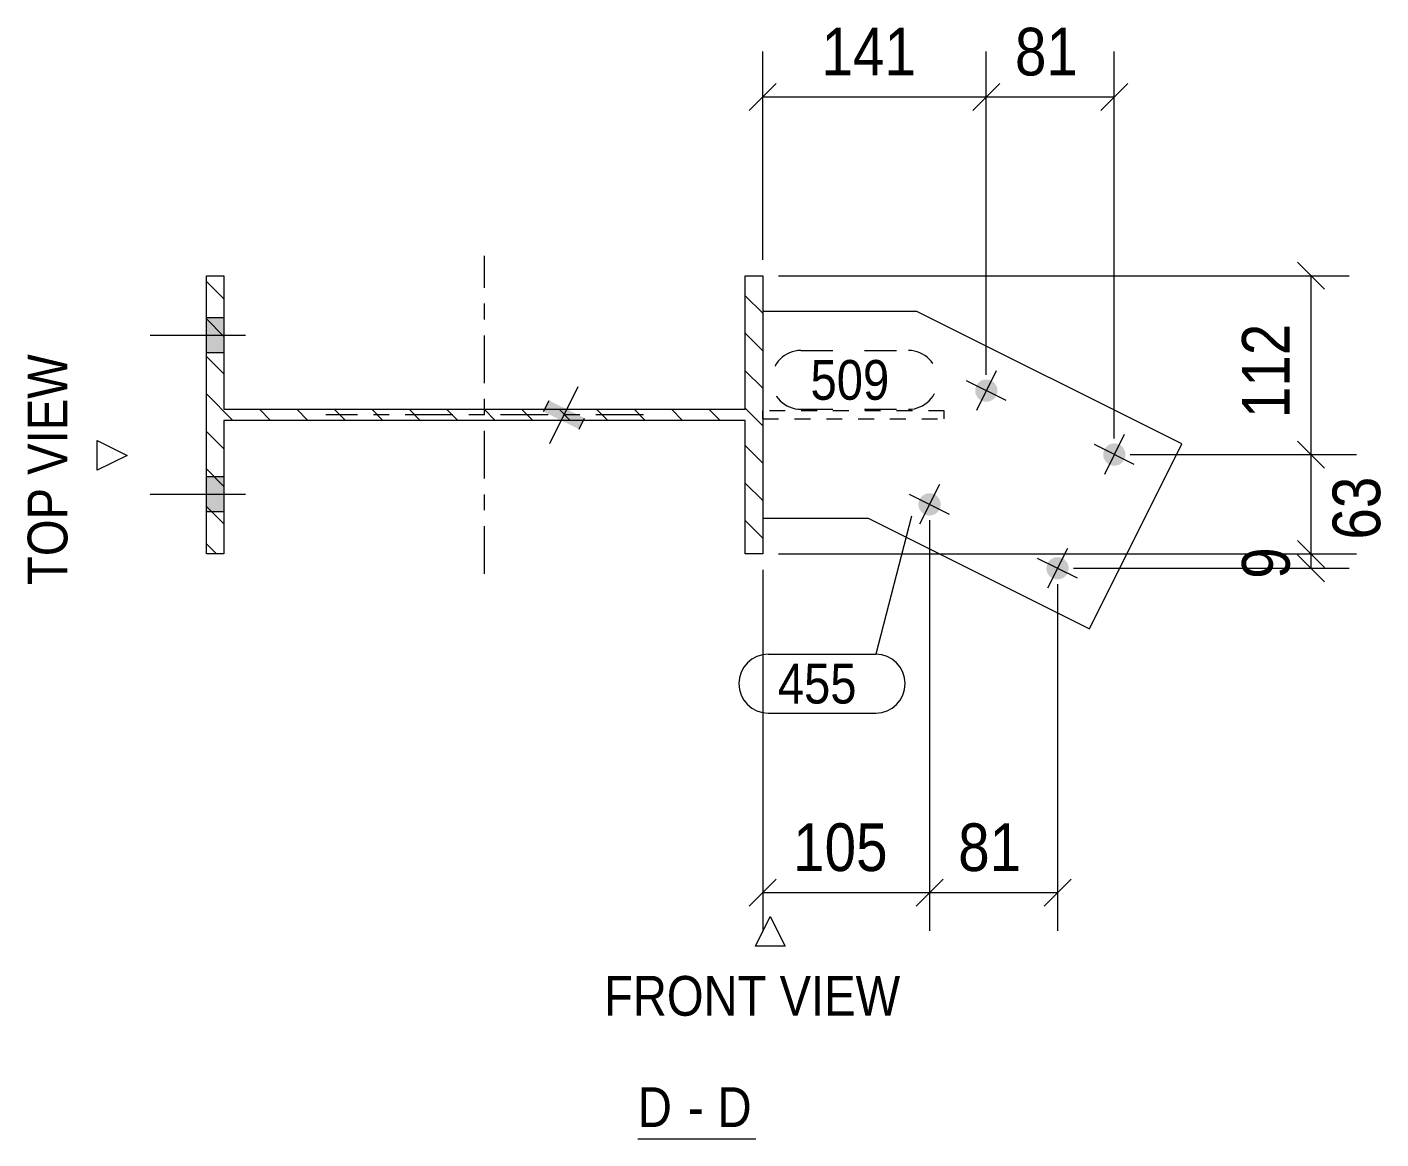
# Model space of a CAD drawing. Header units: millimetres. Extents: x 2 to 825, y 1 to 579.
# Drawn here: x 498.1 to 583.3, y 419.4 to 489.4 of the extents above; entities that cross this region are included whole.
import ezdxf

# ---------------------------------------------------------------- set-up
doc = ezdxf.new("R2010")
doc.units = ezdxf.units.MM
for name, pattern in [('XKITLINE00', [0]), ('XKITLINE01', [4, 1, -1, 1, -1]), ('XKITLINE02', [4, 2, -2]), ('XKITLINE03', [6, 3, -1, 1, -1])]:
    doc.linetypes.add(name, pattern=pattern)
for name, color, linetype, lineweight in [('Bolt', 3, 'Continuous', 0), ('Dimensions', 7, 'Continuous', 0), ('OtherObjectType', 7, 'Continuous', 0), ('Part', 2, 'Continuous', 0), ('PartMark', 7, 'Continuous', 0)]:
    doc.layers.add(name, color=color, linetype=linetype, lineweight=lineweight)
doc.styles.add('ARIAL', font='ARIAL.TTF')

# ---------------------------------------------------------------- blocks, each defined once
blk = doc.blocks.new('*A4')
at = {"layer": 'Part', "color": 7, "linetype": 'XKITLINE00', "lineweight": 0}
for p, q in [((544.372, 473.747), (544.372, 473.747)), ((544.372, 473.747), (544.372, 473.747)), ((510.472, 472.287), (509.372, 473.387)), ((544.372, 471.389), (543.272, 472.489)), ((510.472, 469.93), (509.372, 471.03)), ((544.372, 469.032), (543.272, 470.132)), ((510.472, 467.572), (509.372, 468.672)), ((544.372, 466.675), (543.272, 467.775)), ((511.041, 464.647), (509.372, 466.315)), ((513.398, 464.647), (512.698, 465.347)), ((515.755, 464.647), (515.055, 465.347)), ((518.112, 464.647), (517.412, 465.347)), ((520.47, 464.647), (519.77, 465.347)), ((522.827, 464.647), (522.127, 465.347)), ((525.184, 464.647), (524.484, 465.347)), ((527.542, 464.647), (526.842, 465.347)), ((529.899, 464.647), (529.199, 465.347)), ((532.256, 464.647), (531.556, 465.347)), ((534.614, 464.647), (533.914, 465.347)), ((536.971, 464.647), (536.271, 465.347)), ((539.328, 464.647), (538.628, 465.347)), ((541.686, 464.647), (540.986, 465.347)), ((544.372, 464.317), (543.272, 465.417)), ((510.472, 462.858), (509.372, 463.958)), ((544.372, 461.96), (543.272, 463.06)), ((510.472, 460.5), (509.372, 461.6)), ((544.372, 459.603), (543.272, 460.703)), ((510.472, 458.143), (509.372, 459.243)), ((544.372, 457.245), (543.272, 458.345)), ((510.011, 456.247), (509.372, 456.886))]:
    blk.add_line(p, q, dxfattribs=at)
blk = doc.blocks.new('*A124')
at = {"layer": 'Bolt'}
for points in [[(558.095, 465.911), (558.065, 465.929), (558.037, 465.948), (558.009, 465.968), (557.983, 465.99), (557.957, 466.013), (557.933, 466.037), (557.909, 466.062), (557.888, 466.089), (557.867, 466.116), (557.848, 466.145), (557.83, 466.174), (557.814, 466.205), (557.799, 466.236), (557.786, 466.267), (557.774, 466.3), (557.764, 466.333), (557.755, 466.366), (557.749, 466.399), (557.743, 466.433), (557.74, 466.468), (557.738, 466.502), (557.738, 466.536), (557.74, 466.571), (557.743, 466.605), (557.748, 466.639), (557.754, 466.673), (557.763, 466.706), (557.773, 466.739), (557.784, 466.771), (557.797, 466.803), (557.812, 466.834), (557.828, 466.864), (557.845, 466.894), (557.864, 466.923), (557.885, 466.95), (557.906, 466.977), (557.929, 467.002), (557.954, 467.027), (557.979, 467.05), (558.005, 467.072), (558.033, 467.092), (558.061, 467.112), (558.091, 467.129), (558.121, 467.146), (558.152, 467.16), (558.184, 467.174), (558.216, 467.185), (558.249, 467.196), (558.282, 467.204), (558.316, 467.211), (558.35, 467.216), (558.384, 467.219), (558.418, 467.221), (558.453, 467.221), (558.487, 467.22), (558.521, 467.217), (558.555, 467.212), (558.589, 467.205), (558.622, 467.197), (558.655, 467.187), (558.688, 467.175), (558.719, 467.162), (558.751, 467.148), (558.781, 467.132), (558.81, 467.114), (558.839, 467.095), (558.867, 467.075), (558.893, 467.053), (558.919, 467.03), (558.943, 467.006), (558.966, 466.981), (558.988, 466.954), (559.009, 466.927), (559.028, 466.898), (559.046, 466.869), (559.062, 466.838), (559.077, 466.807), (559.09, 466.776), (559.102, 466.743), (559.112, 466.711), (559.12, 466.677), (559.127, 466.644), (559.132, 466.61), (559.136, 466.575), (559.138, 466.541), (559.138, 466.507), (559.136, 466.472), (559.133, 466.438), (559.128, 466.404), (559.121, 466.37), (559.113, 466.337), (559.103, 466.304), (559.092, 466.272), (559.079, 466.24), (559.064, 466.209), (559.048, 466.179), (559.031, 466.149), (559.012, 466.12), (558.991, 466.093), (558.97, 466.066), (558.947, 466.041), (558.922, 466.016), (558.897, 465.993), (558.87, 465.971), (558.843, 465.951), (558.814, 465.931), (558.785, 465.914), (558.755, 465.897), (558.724, 465.883), (558.692, 465.869), (558.66, 465.858), (558.627, 465.848), (558.594, 465.839), (558.56, 465.832), (558.526, 465.827), (558.492, 465.824), (558.457, 465.822), (558.423, 465.822), (558.389, 465.823), (558.355, 465.826), (558.321, 465.831), (558.287, 465.838), (558.254, 465.846), (558.221, 465.856), (558.188, 465.868), (558.156, 465.881), (558.125, 465.895)], [(566.148, 461.892), (566.118, 461.91), (566.09, 461.929), (566.062, 461.949), (566.035, 461.971), (566.01, 461.994), (565.985, 462.018), (565.962, 462.043), (565.94, 462.07), (565.92, 462.097), (565.901, 462.126), (565.883, 462.155), (565.867, 462.186), (565.852, 462.217), (565.838, 462.248), (565.827, 462.281), (565.817, 462.313), (565.808, 462.347), (565.801, 462.38), (565.796, 462.414), (565.793, 462.449), (565.791, 462.483), (565.791, 462.517), (565.792, 462.552), (565.796, 462.586), (565.801, 462.62), (565.807, 462.653), (565.815, 462.687), (565.825, 462.72), (565.837, 462.752), (565.85, 462.784), (565.864, 462.815), (565.88, 462.845), (565.898, 462.875), (565.917, 462.904), (565.937, 462.931), (565.959, 462.958), (565.982, 462.983), (566.006, 463.008), (566.032, 463.031), (566.058, 463.053), (566.086, 463.073), (566.114, 463.093), (566.144, 463.11), (566.174, 463.127), (566.205, 463.141), (566.237, 463.155), (566.269, 463.166), (566.302, 463.176), (566.335, 463.185), (566.369, 463.192), (566.403, 463.197), (566.437, 463.2), (566.471, 463.202), (566.505, 463.202), (566.54, 463.201), (566.574, 463.197), (566.608, 463.193), (566.642, 463.186), (566.675, 463.178), (566.708, 463.168), (566.74, 463.156), (566.772, 463.143), (566.803, 463.129), (566.834, 463.113), (566.863, 463.095), (566.892, 463.076), (566.919, 463.056), (566.946, 463.034), (566.972, 463.011), (566.996, 462.987), (567.019, 462.961), (567.041, 462.935), (567.062, 462.907), (567.081, 462.879), (567.099, 462.85), (567.115, 462.819), (567.13, 462.788), (567.143, 462.757), (567.155, 462.724), (567.165, 462.691), (567.173, 462.658), (567.18, 462.624), (567.185, 462.591), (567.189, 462.556), (567.19, 462.522), (567.191, 462.488), (567.189, 462.453), (567.186, 462.419), (567.181, 462.385), (567.174, 462.351), (567.166, 462.318), (567.156, 462.285), (567.145, 462.253), (567.132, 462.221), (567.117, 462.19), (567.101, 462.159), (567.083, 462.13), (567.064, 462.101), (567.044, 462.074), (567.022, 462.047), (566.999, 462.022), (566.975, 461.997), (566.95, 461.974), (566.923, 461.952), (566.896, 461.932), (566.867, 461.912), (566.838, 461.895), (566.808, 461.878), (566.777, 461.863), (566.745, 461.85), (566.713, 461.839), (566.68, 461.828), (566.646, 461.82), (566.613, 461.813), (566.579, 461.808), (566.545, 461.805), (566.51, 461.803), (566.476, 461.803), (566.442, 461.804), (566.407, 461.807), (566.373, 461.812), (566.34, 461.819), (566.306, 461.827), (566.273, 461.837), (566.241, 461.848), (566.209, 461.862), (566.178, 461.876)], [(554.522, 458.753), (554.493, 458.771), (554.464, 458.79), (554.437, 458.81), (554.41, 458.832), (554.384, 458.855), (554.36, 458.879), (554.337, 458.904), (554.315, 458.931), (554.294, 458.958), (554.275, 458.987), (554.258, 459.016), (554.241, 459.047), (554.226, 459.078), (554.213, 459.109), (554.202, 459.142), (554.191, 459.174), (554.183, 459.208), (554.176, 459.241), (554.171, 459.275), (554.167, 459.31), (554.166, 459.344), (554.166, 459.378), (554.167, 459.413), (554.17, 459.447), (554.175, 459.481), (554.182, 459.515), (554.19, 459.548), (554.2, 459.581), (554.211, 459.613), (554.225, 459.645), (554.239, 459.676), (554.255, 459.706), (554.273, 459.736), (554.292, 459.765), (554.312, 459.792), (554.334, 459.819), (554.357, 459.844), (554.381, 459.869), (554.406, 459.892), (554.433, 459.914), (554.46, 459.934), (554.489, 459.954), (554.518, 459.971), (554.549, 459.988), (554.58, 460.002), (554.611, 460.016), (554.644, 460.027), (554.676, 460.037), (554.71, 460.046), (554.743, 460.053), (554.777, 460.058), (554.812, 460.061), (554.846, 460.063), (554.88, 460.063), (554.915, 460.062), (554.949, 460.059), (554.983, 460.054), (555.016, 460.047), (555.05, 460.039), (555.083, 460.029), (555.115, 460.017), (555.147, 460.004), (555.178, 459.99), (555.208, 459.974), (555.238, 459.956), (555.267, 459.937), (555.294, 459.917), (555.321, 459.895), (555.346, 459.872), (555.371, 459.848), (555.394, 459.823), (555.416, 459.796), (555.436, 459.769), (555.456, 459.74), (555.473, 459.711), (555.49, 459.68), (555.504, 459.649), (555.518, 459.618), (555.529, 459.585), (555.539, 459.552), (555.548, 459.519), (555.555, 459.486), (555.56, 459.452), (555.563, 459.417), (555.565, 459.383), (555.565, 459.349), (555.564, 459.314), (555.56, 459.28), (555.556, 459.246), (555.549, 459.212), (555.541, 459.179), (555.531, 459.146), (555.519, 459.114), (555.506, 459.082), (555.492, 459.051), (555.476, 459.021), (555.458, 458.991), (555.439, 458.962), (555.419, 458.935), (555.397, 458.908), (555.374, 458.883), (555.35, 458.858), (555.324, 458.835), (555.298, 458.813), (555.27, 458.793), (555.242, 458.773), (555.213, 458.756), (555.182, 458.739), (555.151, 458.725), (555.12, 458.711), (555.087, 458.7), (555.054, 458.689), (555.021, 458.681), (554.987, 458.674), (554.953, 458.669), (554.919, 458.666), (554.885, 458.664), (554.851, 458.664), (554.816, 458.665), (554.782, 458.668), (554.748, 458.673), (554.714, 458.68), (554.681, 458.688), (554.648, 458.698), (554.616, 458.71), (554.584, 458.723), (554.553, 458.737)], [(562.575, 454.734), (562.546, 454.752), (562.517, 454.771), (562.489, 454.791), (562.463, 454.813), (562.437, 454.836), (562.413, 454.86), (562.39, 454.885), (562.368, 454.912), (562.347, 454.939), (562.328, 454.968), (562.31, 454.997), (562.294, 455.028), (562.279, 455.059), (562.266, 455.09), (562.254, 455.123), (562.244, 455.155), (562.236, 455.189), (562.229, 455.222), (562.224, 455.256), (562.22, 455.291), (562.218, 455.325), (562.218, 455.359), (562.22, 455.394), (562.223, 455.428), (562.228, 455.462), (562.235, 455.495), (562.243, 455.529), (562.253, 455.562), (562.264, 455.594), (562.277, 455.626), (562.292, 455.657), (562.308, 455.687), (562.326, 455.717), (562.345, 455.746), (562.365, 455.773), (562.387, 455.8), (562.41, 455.825), (562.434, 455.85), (562.459, 455.873), (562.486, 455.895), (562.513, 455.915), (562.542, 455.935), (562.571, 455.952), (562.601, 455.969), (562.632, 455.983), (562.664, 455.997), (562.696, 456.008), (562.729, 456.018), (562.762, 456.027), (562.796, 456.034), (562.83, 456.039), (562.864, 456.042), (562.899, 456.044), (562.933, 456.044), (562.967, 456.043), (563.002, 456.039), (563.036, 456.035), (563.069, 456.028), (563.103, 456.02), (563.135, 456.01), (563.168, 455.998), (563.2, 455.985), (563.231, 455.971), (563.261, 455.955), (563.291, 455.937), (563.319, 455.918), (563.347, 455.898), (563.374, 455.876), (563.399, 455.853), (563.424, 455.829), (563.447, 455.803), (563.469, 455.777), (563.489, 455.749), (563.508, 455.721), (563.526, 455.692), (563.542, 455.661), (563.557, 455.63), (563.57, 455.599), (563.582, 455.566), (563.592, 455.533), (563.601, 455.5), (563.607, 455.466), (563.613, 455.432), (563.616, 455.398), (563.618, 455.364), (563.618, 455.33), (563.616, 455.295), (563.613, 455.261), (563.608, 455.227), (563.602, 455.193), (563.593, 455.16), (563.584, 455.127), (563.572, 455.095), (563.559, 455.063), (563.545, 455.032), (563.528, 455.001), (563.511, 454.972), (563.492, 454.943), (563.471, 454.916), (563.45, 454.889), (563.427, 454.863), (563.403, 454.839), (563.377, 454.816), (563.351, 454.794), (563.323, 454.773), (563.295, 454.754), (563.265, 454.737), (563.235, 454.72), (563.204, 454.705), (563.172, 454.692), (563.14, 454.681), (563.107, 454.67), (563.074, 454.662), (563.04, 454.655), (563.006, 454.65), (562.972, 454.647), (562.938, 454.645), (562.903, 454.645), (562.869, 454.646), (562.835, 454.649), (562.801, 454.654), (562.767, 454.661), (562.734, 454.669), (562.701, 454.679), (562.668, 454.69), (562.637, 454.704), (562.606, 454.718)]]:
    blk.add_hatch(color=3, dxfattribs=at).paths.add_polyline_path(points, flags=17)
at = {"layer": 'Bolt', "color": 3, "linetype": 'XKITLINE00', "lineweight": 0}
for p, q in [((559.063, 467.774), (557.813, 465.269)), ((559.691, 465.896), (557.185, 467.147)), ((567.116, 463.755), (565.866, 461.25)), ((567.743, 461.877), (565.238, 463.128)), ((556.118, 458.738), (553.613, 459.989)), ((555.491, 460.616), (554.24, 458.111)), ((563.543, 456.597), (562.293, 454.092)), ((564.171, 454.719), (561.666, 455.97))]:
    blk.add_line(p, q, dxfattribs=at)
blk = doc.blocks.new('*A125')
at = {"layer": 'Bolt'}
blk.add_hatch(color=3, dxfattribs=at).paths.add_polyline_path([(533.166, 464.792), (532.819, 464.092), (530.579, 465.201), (530.925, 465.901)], flags=17)
at = {"layer": 'Bolt', "color": 3, "linetype": 'XKITLINE00', "lineweight": 0}
for p, q in [((530.985, 463.205), (532.76, 466.789)), ((530.579, 465.201), (530.925, 465.901)), ((532.819, 464.092), (533.166, 464.792))]:
    blk.add_line(p, q, dxfattribs=at)
blk = doc.blocks.new('*A126')
at = {"layer": 'Bolt'}
for points in [[(510.472, 468.897), (509.372, 468.897), (509.372, 471.097), (510.472, 471.097)], [(510.472, 458.897), (509.372, 458.897), (509.372, 461.097), (510.472, 461.097)]]:
    blk.add_hatch(color=3, dxfattribs=at).paths.add_polyline_path(points, flags=17)
at = {"layer": 'Bolt', "color": 3, "linetype": 'XKITLINE00', "lineweight": 0}
for p, q in [((510.472, 471.097), (509.372, 471.097)), ((511.822, 469.997), (505.822, 469.997)), ((510.472, 468.897), (509.372, 468.897)), ((510.472, 461.097), (509.372, 461.097)), ((511.822, 459.997), (505.822, 459.997)), ((510.472, 458.897), (509.372, 458.897))]:
    blk.add_line(p, q, dxfattribs=at)
blk = doc.blocks.new('*A127')
at = {"layer": 'Part', "color": 7, "linetype": 'XKITLINE03', "lineweight": 0}
for p, q in [((526.872, 454.997), (526.872, 474.997)), ((536.872, 464.997), (516.872, 464.997))]:
    blk.add_line(p, q, dxfattribs=at)
at = {"layer": 'Part', "color": 2, "linetype": 'XKITLINE00', "lineweight": 0}
for p, q in [((509.372, 456.247), (509.372, 473.747)), ((509.372, 473.747), (510.472, 473.747)), ((510.472, 473.747), (510.472, 465.347)), ((543.272, 465.347), (543.272, 473.747)), ((543.272, 473.747), (544.372, 473.747)), ((544.372, 473.747), (544.372, 456.247)), ((510.472, 465.347), (543.272, 465.347)), ((543.272, 464.647), (510.472, 464.647)), ((510.472, 464.647), (510.472, 456.247)), ((543.272, 456.247), (543.272, 464.647)), ((510.472, 456.247), (509.372, 456.247)), ((544.372, 456.247), (543.272, 456.247))]:
    blk.add_line(p, q, dxfattribs=at)
blk = doc.blocks.new('*A128')
at = {"layer": 'Part', "color": 2, "linetype": 'XKITLINE00', "lineweight": 0}
for p, q in [((554.068, 471.497), (544.372, 471.497)), ((570.739, 463.176), (554.068, 471.497)), ((564.933, 451.545), (570.739, 463.176)), ((544.372, 458.497), (551.004, 458.497)), ((551.004, 458.497), (564.933, 451.545))]:
    blk.add_line(p, q, dxfattribs=at)
at = {"layer": 'Part', "color": 7, "linetype": 'XKITLINE01', "lineweight": 0}
blk.add_line((544.372, 471.497), (544.372, 458.497), dxfattribs=at)
blk = doc.blocks.new('*A129')
at = {"layer": 'Part', "color": 7, "linetype": 'XKITLINE01', "lineweight": 0}
for p, q in [((544.372, 464.747), (544.372, 465.247)), ((544.372, 464.747), (544.372, 465.247)), ((544.372, 465.247), (544.372, 465.247)), ((555.79, 465.247), (544.372, 465.247)), ((555.79, 464.747), (555.79, 465.247)), ((544.372, 464.747), (544.372, 464.747)), ((544.372, 464.747), (555.79, 464.747))]:
    blk.add_line(p, q, dxfattribs=at)
blk = doc.blocks.new('*A324')
at = {"layer": 'Dimensions', "color": 7, "linetype": 'XKITLINE00', "lineweight": 0}
for p, q in [((578.024, 457.095), (579.721, 455.398)), ((545.372, 456.247), (581.272, 456.247)), ((578.024, 456.193), (579.721, 454.496)), ((578.872, 455.344), (578.872, 456.247)), ((563.918, 455.344), (581.272, 455.344))]:
    blk.add_line(p, q, dxfattribs=at)
at = {"layer": 'Dimensions', "color": 3}
for p in [(578.872, 456.247), (578.872, 455.344)]:
    blk.add_point(p, dxfattribs=at)
at = {"layer": 'Dimensions', "color": 3, "style": 'ARIAL', "width": 0.85}
blk.add_text('9', height=3, rotation=90.00021, dxfattribs=at).set_placement((577.522, 454.683))
blk = doc.blocks.new('*A325')
at = {"layer": 'Dimensions', "color": 7, "linetype": 'XKITLINE00', "lineweight": 0}
for p, q in [((578.024, 463.351), (579.721, 461.654)), ((567.491, 462.502), (581.722, 462.502)), ((578.872, 456.247), (578.872, 462.502)), ((578.024, 457.095), (579.721, 455.398)), ((545.372, 456.247), (581.722, 456.247))]:
    blk.add_line(p, q, dxfattribs=at)
at = {"layer": 'Dimensions', "color": 3}
for p in [(578.872, 462.502), (578.872, 456.247)]:
    blk.add_point(p, dxfattribs=at)
at = {"layer": 'Dimensions', "color": 3, "style": 'ARIAL', "width": 0.85}
blk.add_text('63', height=3, rotation=90.00021, dxfattribs=at).set_placement((583.222, 457.149))
blk = doc.blocks.new('*A326')
at = {"layer": 'Dimensions', "color": 7, "linetype": 'XKITLINE00', "lineweight": 0}
for p, q in [((578.024, 474.595), (579.721, 472.898)), ((545.372, 473.747), (581.272, 473.747)), ((578.872, 462.502), (578.872, 473.747)), ((578.024, 463.351), (579.721, 461.654)), ((567.491, 462.502), (581.272, 462.502))]:
    blk.add_line(p, q, dxfattribs=at)
at = {"layer": 'Dimensions', "color": 3}
for p in [(578.872, 473.747), (578.872, 462.502)]:
    blk.add_point(p, dxfattribs=at)
at = {"layer": 'Dimensions', "color": 3, "style": 'ARIAL', "width": 0.85}
blk.add_text('112', height=3, rotation=90.00021, dxfattribs=at).set_placement((577.522, 464.787))
blk = doc.blocks.new('*A327')
at = {"layer": 'Dimensions', "color": 7, "linetype": 'XKITLINE00', "lineweight": 0}
for p, q in [((554.865, 458.363), (554.865, 432.549)), ((544.372, 455.247), (544.372, 432.549)), ((545.221, 435.798), (543.524, 434.1)), ((555.714, 435.798), (554.017, 434.1)), ((544.372, 434.949), (554.865, 434.949))]:
    blk.add_line(p, q, dxfattribs=at)
at = {"layer": 'Dimensions', "color": 3}
for p in [(544.372, 434.949), (554.865, 434.949)]:
    blk.add_point(p, dxfattribs=at)
at = {"layer": 'Dimensions', "color": 3, "style": 'ARIAL', "width": 0.85}
blk.add_text('105', height=3, dxfattribs=at).set_placement((546.281, 436.299))
blk = doc.blocks.new('*A328')
at = {"layer": 'Dimensions', "color": 7, "linetype": 'XKITLINE00', "lineweight": 0}
for p, q in [((554.865, 458.363), (554.865, 432.549)), ((562.918, 454.344), (562.918, 432.549)), ((555.714, 435.798), (554.017, 434.1)), ((563.767, 435.798), (562.07, 434.1)), ((554.865, 434.949), (562.918, 434.949))]:
    blk.add_line(p, q, dxfattribs=at)
at = {"layer": 'Dimensions', "color": 3}
for p in [(554.865, 434.949), (562.918, 434.949)]:
    blk.add_point(p, dxfattribs=at)
at = {"layer": 'Dimensions', "color": 3, "style": 'ARIAL', "width": 0.85}
blk.add_text('81', height=3, dxfattribs=at).set_placement((556.667, 436.299))
blk = doc.blocks.new('*A329')
at = {"layer": 'Dimensions', "color": 7, "linetype": 'XKITLINE00', "lineweight": 0}
for p, q in [((544.372, 474.747), (544.372, 487.847)), ((558.438, 467.522), (558.438, 487.847)), ((545.221, 485.845), (543.524, 484.148)), ((559.286, 485.845), (557.589, 484.148)), ((544.372, 484.997), (558.438, 484.997))]:
    blk.add_line(p, q, dxfattribs=at)
at = {"layer": 'Dimensions', "color": 3}
for p in [(544.372, 484.997), (558.438, 484.997)]:
    blk.add_point(p, dxfattribs=at)
at = {"layer": 'Dimensions', "color": 3, "style": 'ARIAL', "width": 0.85}
blk.add_text('141', height=3, dxfattribs=at).set_placement((548.067, 486.347))
blk = doc.blocks.new('*A330')
at = {"layer": 'Dimensions', "color": 7, "linetype": 'XKITLINE00', "lineweight": 0}
for p, q in [((558.438, 467.522), (558.438, 487.847)), ((566.491, 463.502), (566.491, 487.847)), ((559.286, 485.845), (557.589, 484.148)), ((567.339, 485.845), (565.642, 484.148)), ((558.438, 484.997), (566.491, 484.997))]:
    blk.add_line(p, q, dxfattribs=at)
at = {"layer": 'Dimensions', "color": 3}
for p in [(558.438, 484.997), (566.491, 484.997)]:
    blk.add_point(p, dxfattribs=at)
at = {"layer": 'Dimensions', "color": 3, "style": 'ARIAL', "width": 0.85}
blk.add_text('81', height=3, dxfattribs=at).set_placement((560.239, 486.347))
blk = doc.blocks.new('*A331')
at = {"layer": 'PartMark', "color": 7, "linetype": 'XKITLINE02', "lineweight": 0}
for p, q in [((546.777, 469.047), (553.54, 469.047)), ((546.777, 465.347), (553.54, 465.347))]:
    blk.add_line(p, q, dxfattribs=at)
for centre, start, end in [((546.777, 467.197), 90, 270), ((553.54, 467.197), 270, 90)]:
    blk.add_arc(centre, 1.85, start, end, dxfattribs=at)
at = {"layer": 'PartMark', "color": 3, "style": 'ARIAL', "width": 0.85}
blk.add_text('509', height=2.5, dxfattribs=at).set_placement((547.377, 465.947))
blk = doc.blocks.new('*A332')
at = {"layer": 'PartMark', "color": 7, "linetype": 'XKITLINE00', "lineweight": 0}
for p, q in [((553.734, 458.633), (551.481, 449.939)), ((544.719, 449.939), (551.481, 449.939)), ((544.719, 446.239), (551.481, 446.239))]:
    blk.add_line(p, q, dxfattribs=at)
for centre, start, end in [((544.719, 448.089), 90, 270), ((551.481, 448.089), 270, 90)]:
    blk.add_arc(centre, 1.85, start, end, dxfattribs=at)
at = {"layer": 'PartMark', "color": 3, "style": 'ARIAL', "width": 0.85}
blk.add_text('455', height=2.5, dxfattribs=at).set_placement((545.319, 446.839))
blk = doc.blocks.new('*A333')
at = {"layer": 'OtherObjectType', "color": 7, "linetype": 'XKITLINE00', "lineweight": 0}
for p, q in [((502.497, 461.51), (502.497, 463.385)), ((502.497, 463.385), (504.372, 462.448)), ((504.372, 462.448), (502.497, 461.51)), ((504.372, 462.448), (504.372, 462.448)), ((543.91, 431.574), (544.847, 433.449)), ((544.847, 433.449), (545.785, 431.574)), ((544.847, 433.449), (544.847, 433.449)), ((545.785, 431.574), (543.91, 431.574)), ((536.51, 419.449), (543.934, 419.449))]:
    blk.add_line(p, q, dxfattribs=at)
at = {"layer": 'OtherObjectType', "color": 7, "style": 'ARIAL', "width": 0.85}
blk.add_text('TOP VIEW', height=2.5, rotation=90, dxfattribs=at).set_placement((500.622, 454.297))
for s, p in [('FRONT VIEW', (534.383, 427.199)), ('D', (536.51, 420.199)), ('D', (541.527, 420.199)), ('-', (539.667, 420.199))]:
    blk.add_text(s, height=2.5, dxfattribs=at).set_placement(p)

msp = doc.modelspace()

# ---------------------------------------------------------------- block references
at = {"lineweight": 0}
for name in ['*A329', '*A330', '*A127', '*A326', '*A4', '*A126', '*A128', '*A331', '*A124', '*A125', '*A129', '*A325', '*A332', '*A327', '*A328', '*A324']:
    msp.add_blockref(name, (0, 0), dxfattribs=at)
at = {"layer": 'OtherObjectType', "lineweight": 0}
msp.add_blockref('*A333', (0, 0), dxfattribs=at)

doc.saveas('drawing.dxf')
